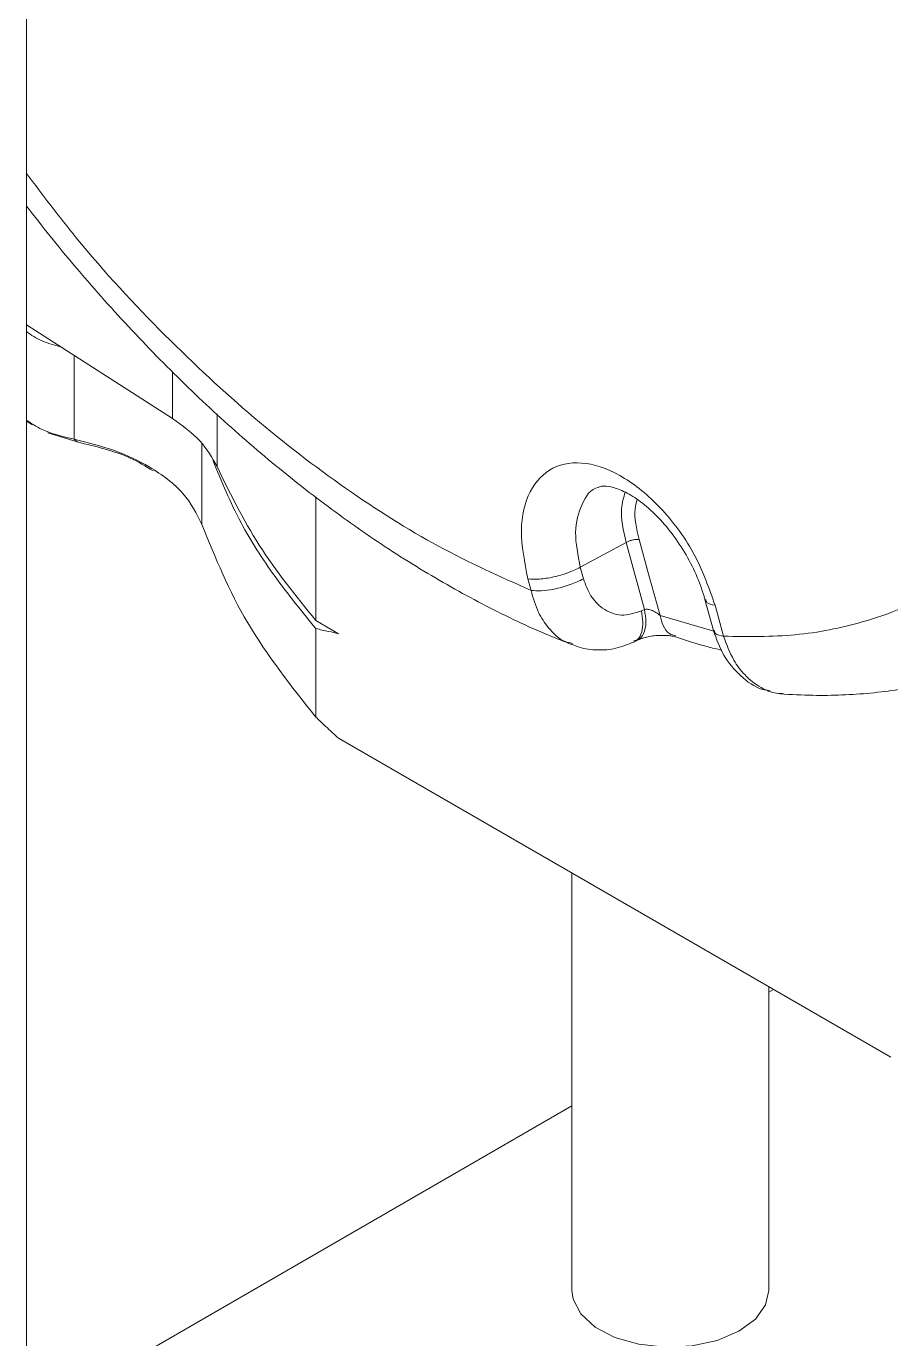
# Model space of a CAD drawing. Header units: millimetres. Extents: x 169 to 14583, y -399 to 10804.
# Drawn here: x 4283.4 to 4327.3, y 8708.7 to 8775.3 of the extents above; entities that cross this region are included whole.
import ezdxf

# ---------------------------------------------------------------- set-up
doc = ezdxf.new("R2010")
doc.units = ezdxf.units.MM
doc.header["$LTSCALE"] = 35

msp = doc.modelspace()

# ---------------------------------------------------------------- linework, layer by layer
at = {"color": 7, "linetype": 'Continuous', "lineweight": 18}
for p, q in [((4283.406, 8830.018), (4283.406, 8337.08)), ((4283.406, 8760.133), (4290.817, 8755.381)), ((4285.821, 8758.584), (4285.821, 8754.318)), ((4290.817, 8755.381), (4290.817, 8757.757)), ((4283.406, 8755.237), (4283.718, 8755.056)), ((4293.081, 8752.933), (4293.081, 8755.607)), ((4284.499, 8754.643), (4285.987, 8754.182)), ((4285.987, 8754.182), (4285.821, 8754.318)), ((4292.314, 8749.996), (4292.314, 8754.078)), ((4298.097, 8751.395), (4298.097, 8745.118)), ((4313.844, 8749.086), (4311.521, 8747.824)), ((4311.521, 8747.824), (4311.683, 8747.237)), ((4309.021, 8746.65), (4308.86, 8747.237)), ((4317.853, 8746.18), (4318.285, 8744.608)), ((4318.367, 8745.894), (4318.8, 8744.323)), ((4298.097, 8745.118), (4299.249, 8744.452)), ((4318.295, 8744.585), (4315.571, 8745.372)), ((4298.097, 8740.218), (4298.097, 8744.709)), ((4314.237, 8744.029), (4314.395, 8744.107)), ((4327.284, 8722.96), (4299.249, 8739.145)), ((4311.095, 8732.306), (4311.095, 8711.125)), ((4321.095, 8711.125), (4321.095, 8726.533)), ((4321.334, 8726.395), (4321.095, 8726.257)), ((4311.095, 8720.484), (4287.811, 8707.043))]:
    msp.add_line(p, q, dxfattribs=at)
at = {"color": 7, "linetype": 'Continuous', "lineweight": 18, "flags": 128}
for points in [[(4314.78, 8745.682), (4314.256, 8747.589), (4313.844, 8749.086)], [(4315.571, 8745.372), (4314.976, 8747.534), (4314.509, 8749.233)], [(4314.78, 8745.682), (4314.692, 8745.639), (4314.623, 8745.605)], [(4311.095, 8711.125), (4311.154, 8710.682), (4311.544, 8709.929), (4312.272, 8709.264), (4313.283, 8708.738), (4314.503, 8708.389), (4315.841, 8708.242), (4317.198, 8708.309), (4318.473, 8708.586), (4319.571, 8709.05), (4320.412, 8709.668), (4320.932, 8710.395), (4321.095, 8711.125)]]:
    msp.add_lwpolyline(points, dxfattribs=at)
at = {"color": 7, "linetype": 'Continuous', "lineweight": 18}
for points, knots in [([(4309.021, 8746.65), (4307.457, 8747.35), (4304.327, 8748.75), (4299.597, 8751.744), (4294.93, 8755.323), (4290.34, 8759.598), (4286.452, 8763.774), (4284.237, 8766.712), (4283.406, 8767.815)], [0, 0, 0, 0, 0.176144, 0.352297, 0.528445, 0.704589, 0.889112, 1, 1, 1, 1]), ([(4283.406, 8766.15), (4284.21, 8765.133), (4285.885, 8763.017), (4288.573, 8760.007), (4291.42, 8757.092), (4294.36, 8754.38), (4297.374, 8751.881), (4300.451, 8749.614), (4303.575, 8747.588), (4306.733, 8745.827), (4309.246, 8744.63), (4310.701, 8744.054), (4311.098, 8743.897)], [0, 0, 0, 0, 0.0989568, 0.2059104, 0.3130072, 0.4202754, 0.5277386, 0.6354116, 0.7432938, 0.85136, 0.9595473, 1, 1, 1, 1]), ([(4285.143, 8759.019), (4284.812, 8759.104), (4284.13, 8759.28), (4283.652, 8759.612), (4283.406, 8759.783)], [0, 0, 0, 0, 0.485416, 1, 1, 1, 1]), ([(4285.821, 8754.318), (4285.245, 8754.459), (4284.309, 8754.688), (4283.649, 8755.128), (4283.395, 8755.298)], [0, 0, 0, 0, 0.615086, 1, 1, 1, 1]), ([(4293.081, 8752.933), (4292.833, 8753.381), (4292.337, 8754.277), (4291.324, 8755.013), (4290.817, 8755.381)], [0, 0, 0, 0, 0.500232, 1, 1, 1, 1]), ([(4292.314, 8749.996), (4292.046, 8750.535), (4291.51, 8751.614), (4289.851, 8752.873), (4287.925, 8753.799), (4286.523, 8754.145), (4285.821, 8754.318)], [0, 0, 0, 0, 0.279834, 0.559669, 0.779834, 1, 1, 1, 1]), ([(4285.987, 8754.182), (4286.94, 8753.955), (4288.399, 8753.608), (4289.462, 8752.947), (4289.831, 8752.717)], [0, 0, 0, 0, 0.653137, 1, 1, 1, 1]), ([(4298.097, 8744.709), (4297.385, 8745.585), (4295.963, 8747.336), (4294.135, 8750.175), (4293.313, 8752.176), (4292.878, 8753.236)], [0, 0, 0, 0, 0.319987, 0.639974, 1, 1, 1, 1]), ([(4308.86, 8747.237), (4308.697, 8748.081), (4308.37, 8749.768), (4308.871, 8751.786), (4310.044, 8753.014), (4311.771, 8753.261), (4313.781, 8752.487), (4315.751, 8750.815), (4317.448, 8748.487), (4318.061, 8746.759), (4318.367, 8745.894)], [0, 0, 0, 0, 0.125009, 0.249998, 0.374994, 0.499995, 0.624991, 0.749994, 0.87495, 1, 1, 1, 1]), ([(4311.521, 8747.824), (4311.401, 8748.438), (4311.161, 8749.666), (4311.555, 8751.054), (4312.042, 8751.822), (4312.452, 8751.879), (4312.457, 8751.88)], [0, 0, 0, 0, 0.332009, 0.664017, 0.996026, 1, 1, 1, 1]), ([(4312.457, 8751.885), (4312.457, 8751.885), (4312.506, 8751.924), (4312.623, 8751.946), (4313.053, 8751.936), (4313.696, 8751.722), (4314.479, 8751.258), (4315.302, 8750.565), (4316.105, 8749.666), (4316.832, 8748.607), (4317.415, 8747.476), (4317.719, 8746.654), (4317.837, 8746.238), (4317.853, 8746.18)], [0, 0, 0, 0, 0.0005136, 0.120202, 0.2227527, 0.3322454, 0.4386058, 0.5458767, 0.655249, 0.7662916, 0.8780935, 0.983147, 1, 1, 1, 1]), ([(4313.844, 8749.086), (4313.712, 8749.691), (4313.5, 8750.661), (4313.722, 8751.364), (4313.805, 8751.629)], [0, 0, 0, 0, 0.623629, 1, 1, 1, 1]), ([(4314.415, 8751.263), (4314.369, 8751.105), (4314.206, 8750.548), (4314.382, 8749.783), (4314.509, 8749.233)], [0, 0, 0, 0, 0.28201, 1, 1, 1, 1]), ([(4314.509, 8749.233), (4314.456, 8749.236), (4314.35, 8749.242), (4314.154, 8749.206), (4313.978, 8749.152), (4313.888, 8749.108), (4313.844, 8749.086)], [0, 0, 0, 0, 0.2796422, 0.5592876, 0.7796439, 1, 1, 1, 1]), ([(4333.225, 8749.235), (4332.117, 8748.327), (4329.9, 8746.511), (4326.187, 8745.035), (4322.482, 8744.275), (4320.027, 8744.307), (4318.8, 8744.323)], [0, 0, 0, 0, 0.279953, 0.559927, 0.779968, 1, 1, 1, 1]), ([(4311.683, 8747.237), (4311.468, 8747.134), (4311.015, 8746.917), (4310.223, 8746.708), (4309.516, 8746.613), (4309.183, 8746.638), (4309.021, 8746.65)], [0, 0, 0, 0, 0.260962, 0.549543, 0.780513, 1, 1, 1, 1]), ([(4314.623, 8745.605), (4314.282, 8745.496), (4313.599, 8745.278), (4312.684, 8745.653), (4312.017, 8746.334), (4311.794, 8746.936), (4311.683, 8747.237)], [0, 0, 0, 0, 0.278529, 0.558046, 0.778914, 1, 1, 1, 1]), ([(4311.119, 8743.963), (4310.995, 8743.987), (4310.518, 8744.078), (4309.936, 8744.68), (4309.333, 8745.551), (4309.132, 8746.26), (4309.021, 8746.65)], [0, 0, 0, 0, 0.116513, 0.447245, 0.69607, 1, 1, 1, 1]), ([(4318.367, 8745.894), (4318.192, 8745.931), (4317.921, 8745.989), (4317.903, 8746.138), (4317.897, 8746.19)], [0, 0, 0, 0, 0.6468538, 1, 1, 1, 1]), ([(4314.623, 8745.605), (4314.657, 8745.417), (4314.729, 8745.024), (4314.658, 8744.517), (4314.49, 8744.155), (4314.293, 8744.09), (4314.22, 8744.066)], [0, 0, 0, 0, 0.25537, 0.535844, 0.827903, 1, 1, 1, 1]), ([(4314.251, 8744.09), (4314.329, 8744.103), (4314.538, 8744.138), (4314.771, 8744.455), (4314.898, 8744.992), (4314.818, 8745.46), (4314.78, 8745.682)], [0, 0, 0, 0, 0.157433, 0.421858, 0.725267, 1, 1, 1, 1]), ([(4315.571, 8745.372), (4315.504, 8745.426), (4315.371, 8745.536), (4315.146, 8745.645), (4314.938, 8745.704), (4314.831, 8745.689), (4314.78, 8745.682)], [0, 0, 0, 0, 0.29477, 0.588691, 0.804137, 1, 1, 1, 1]), ([(4316.372, 8744.338), (4316.258, 8744.368), (4315.991, 8744.438), (4315.71, 8744.831), (4315.616, 8745.197), (4315.571, 8745.372)], [0, 0, 0, 0, 0.281042, 0.657483, 1, 1, 1, 1]), ([(4298.097, 8744.709), (4298.312, 8744.663), (4298.695, 8744.581), (4299.08, 8744.492), (4299.249, 8744.452)], [0, 0, 0, 0, 0.561178, 1, 1, 1, 1]), ([(4318.286, 8744.608), (4318.438, 8744.179), (4318.749, 8743.305), (4319.633, 8742.282), (4320.48, 8741.66), (4321.038, 8741.572), (4321.169, 8741.552)], [0, 0, 0, 0, 0.291569, 0.594252, 0.904858, 1, 1, 1, 1]), ([(4318.8, 8744.323), (4318.627, 8744.359), (4318.354, 8744.416), (4318.339, 8744.566), (4318.333, 8744.621)], [0, 0, 0, 0, 0.63536, 1, 1, 1, 1]), ([(4311.101, 8743.918), (4311.224, 8743.862), (4311.63, 8743.68), (4312.392, 8743.598), (4313.337, 8743.665), (4313.938, 8743.909), (4314.238, 8744.03)], [0, 0, 0, 0, 0.126414, 0.417688, 0.709778, 1, 1, 1, 1]), ([(4314.395, 8744.107), (4314.484, 8744.146), (4314.658, 8744.222), (4314.963, 8744.3), (4315.273, 8744.35), (4315.573, 8744.371), (4315.845, 8744.37), (4316.072, 8744.351), (4316.25, 8744.321), (4316.322, 8744.3), (4316.356, 8744.29)], [0, 0, 0, 0, 0.145796, 0.286725, 0.422948, 0.553587, 0.677416, 0.793365, 0.900855, 1, 1, 1, 1]), ([(4316.355, 8744.29), (4316.892, 8744.112), (4317.681, 8743.85), (4318.456, 8743.674), (4318.703, 8743.618)], [0, 0, 0, 0, 0.681767, 1, 1, 1, 1]), ([(4318.8, 8744.323), (4318.954, 8743.902), (4319.226, 8743.163), (4319.897, 8742.286), (4320.639, 8741.713), (4321.334, 8741.423), (4321.736, 8741.413), (4321.861, 8741.409)], [0, 0, 0, 0, 0.261321, 0.459205, 0.701542, 0.90667, 1, 1, 1, 1]), ([(4321.673, 8741.396), (4322.228, 8741.366), (4323.777, 8741.283), (4326.261, 8741.391), (4329.079, 8741.806), (4331.752, 8742.544), (4333.832, 8743.328), (4334.958, 8743.966), (4335.298, 8744.158)], [0, 0, 0, 0, 0.114151, 0.318123, 0.519845, 0.718694, 0.915059, 1, 1, 1, 1]), ([(4299.249, 8739.145), (4299.034, 8739.343), (4298.649, 8739.698), (4298.266, 8740.059), (4298.097, 8740.218)], [0, 0, 0, 0, 0.558815, 1, 1, 1, 1])]:
    msp.add_open_spline(points, degree=3, knots=knots, dxfattribs=at)
for points in [[(4298.097, 8745.118), (4297.079, 8746.381), (4295.043, 8748.909), (4293.735, 8751.592), (4293.081, 8752.933)], [(4298.097, 8740.218), (4296.851, 8741.792), (4294.36, 8744.941), (4292.996, 8748.311), (4292.314, 8749.996)], [(4308.86, 8747.237), (4309.047, 8747.224), (4309.422, 8747.2), (4310.156, 8747.317), (4310.906, 8747.527), (4311.316, 8747.725), (4311.521, 8747.824)]]:
    msp.add_open_spline(points, degree=3, dxfattribs=at)

doc.saveas('drawing.dxf')
